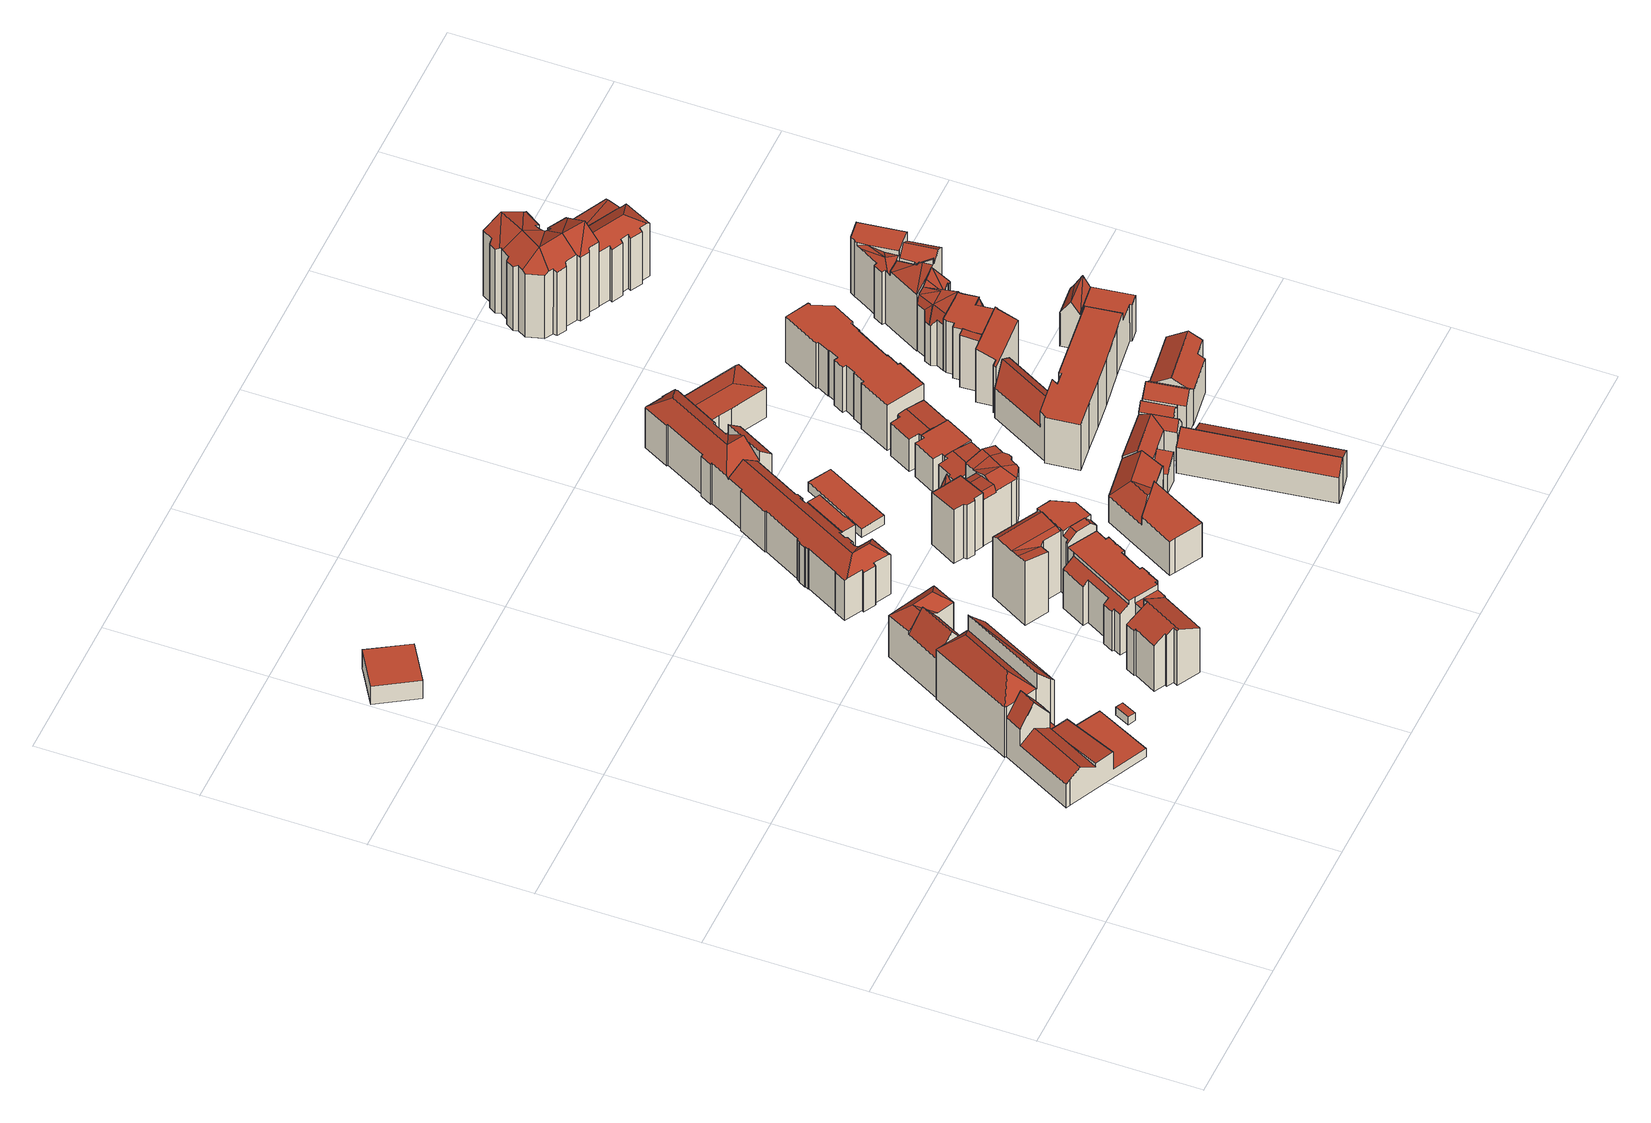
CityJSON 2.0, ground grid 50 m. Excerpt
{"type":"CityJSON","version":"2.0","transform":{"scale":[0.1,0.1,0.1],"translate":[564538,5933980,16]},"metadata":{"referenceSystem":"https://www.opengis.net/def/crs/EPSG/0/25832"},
"CityObjects":{
"building1":{"type":"Building","attributes":{"Gemeindeschluessel":"02100106","Geometrietyp2DReferenz":"3000","function":"31001_2460","roofType":"1000","measuredHeight":2.52,"storeysAboveGround":1},"address":[{"country":"Germany","locality":"Hamburg","thoroughfareName":"Holstenwall","postcode":"20355"}],"geometry":[{"type":"Solid","lod":"2","boundaries":[[[[0,1,2,3]],[[4,5,6,7]],[[2,1,4,7]],[[1,0,5,4]],[[0,3,6,5]],[[3,2,7,6]]]],"semantics":{"surfaces":[{"type":"RoofSurface"},{"type":"GroundSurface"},{"type":"WallSurface"}],"values":[[0,1,2,2,2,2]]}}]},
"building2":{"type":"Building","attributes":{"name":"Handelsschule","Gemeindeschluessel":"02100106","Geometrietyp2DReferenz":"3000","function":"31001_3020","roofType":"3200","measuredHeight":25.82,"storeysAboveGround":3},"address":[{"country":"Germany","locality":"Hamburg","thoroughfareNumber":"16","thoroughfareName":"Holstenwall","postcode":"20355"}],"geometry":[{"type":"Solid","lod":"2","boundaries":[[[[8,9,10,11,12]],[[13,14,9,8,15]],[[16,17,18,19,20]],[[21,22,23,24]],[[25,26,21,24,27,28,17,29]],[[30,31,32,29,16,20,33]],[[34,35,22,21,26]],[[36,37,38,39,40,41]],[[42,23,22,35,43,44,45,46]],[[47,48,49,50,51,52,53,46]],[[38,37,54]],[[55,56,57,58,59,48,47,45]],[[60,61,62,63,49]],[[64,61,60,59]],[[65,66,67]],[[68,69,70,71]],[[12,11,72,73]],[[74,13,15]],[[75,76,77,78]],[[25,29,32]],[[28,18,17]],[[31,30,79,80]],[[40,39,34,26]],[[36,41,81,82]],[[42,46,53]],[[44,55,45]],[[52,51,83,84]],[[58,57,70,69]],[[63,50,49]],[[85,86,87,88]],[[86,77,76,74,15,8,12,73,87]],[[78,85,88,79,30,33,89,75]],[[90,91,92,82,81,93,80,79,88,87,73,72,94,95,84,83,96,97,98]],[[72,11,10,19,18,28,27,94]],[[95,24,23,42,53,52,84]],[[81,41,40,26,25,93]],[[91,43,35,34,39,38,54,92]],[[83,51,50,63,62,99,96]],[[97,100,65,67,101,68,71,98]],[[101,64,59,58,69,68]],[[97,96,99,100]],[[98,71,70,57,56,90]],[[45,47,46]],[[59,60,49,48]],[[90,56,55,44,43,91]],[[92,54,37,36,82]],[[93,25,32,31,80]],[[94,27,24,95]],[[14,33,20,19,10,9]],[[17,16,29]],[[33,14,13,89]],[[64,101,67,66,61]],[[66,65,100,99,62,61]],[[78,77,86,85]],[[13,74,76,75,89]]]],"semantics":{"surfaces":[{"type":"RoofSurface"},{"type":"WallSurface"},{"type":"GroundSurface"}],"values":[[0,0,0,0,0,0,0,0,0,0,0,0,0,0,0,0,1,1,1,1,1,1,1,1,1,1,1,1,1,1,1,1,2,1,1,1,1,1,1,1,1,1,1,1,1,1,1,1,1,1,1,0,0,0,0]]}}]},
"building3":{"type":"Building","attributes":{"Gemeindeschluessel":"02100106","Geometrietyp2DReferenz":"3000","function":"31001_3060","roofType":"1000","measuredHeight":7.15,"storeysAboveGround":2},"address":[{"country":"Germany","locality":"Hamburg","thoroughfareName":"Glacischaussee","postcode":"20355"}],"geometry":[{"type":"Solid","lod":"2","boundaries":[[[[102,103,104,105]],[[106,107,108,109]],[[104,103,106,109]],[[103,102,107,106]],[[102,105,108,107]],[[105,104,109,108]]]],"semantics":{"surfaces":[{"type":"RoofSurface"},{"type":"GroundSurface"},{"type":"WallSurface"}],"values":[[0,1,2,2,2,2]]}}]},
"building4":{"type":"Building","attributes":{"Gemeindeschluessel":"02100106","Geometrietyp2DReferenz":"3000","function":"31001_2460","roofType":"1000","measuredHeight":3,"storeysAboveGround":1},"address":[{"country":"Germany","locality":"Hamburg","thoroughfareName":"Holstenwall","postcode":"20355"}],"geometry":[{"type":"Solid","lod":"2","boundaries":[[[[110,111,112,113]],[[114,115,116,117]],[[115,110,113,116]],[[114,111,110,115]],[[117,112,111,114]],[[116,113,112,117]]]],"semantics":{"surfaces":[{"type":"GroundSurface"},{"type":"RoofSurface"},{"type":"WallSurface"}],"values":[[0,1,2,2,2,2]]}}]},
"building5":{"type":"Building","attributes":{"Gemeindeschluessel":"02100106","Geometrietyp2DReferenz":"3000","function":"31001_1010","roofType":"3100","measuredHeight":21.66,"storeysAboveGround":5},"address":[{"country":"Germany","locality":"Hamburg","thoroughfareNumber":"61a","thoroughfareName":"Hütten","postcode":"20355"}],"geometry":[{"type":"Solid","lod":"2","boundaries":[[[[118,119,120,121,122,123,124,125,126,127,128,129]],[[130,122,121,131]],[[128,127,132,133]],[[127,126,134,132]],[[126,125,135,134]],[[125,124,136,135]],[[124,123,137,136]],[[120,119,138,139]],[[119,118,140,138]],[[118,129,141,140]],[[129,128,133,141]],[[130,131,142,143]],[[131,121,120,139,142]],[[123,122,130,143,137]],[[143,142,139,138,140,141,133,132,134,135,136,137]]]],"semantics":{"surfaces":[{"type":"RoofSurface"},{"type":"WallSurface"},{"type":"GroundSurface"}],"values":[[0,0,1,1,1,1,1,1,1,1,1,1,1,1,2]]}}]},
"building6":{"type":"Building","attributes":{"Gemeindeschluessel":"02100106","Geometrietyp2DReferenz":"3000","function":"31001_1010","roofType":"1000","measuredHeight":19.32,"storeysAboveGround":5},"address":[{"country":"Germany","locality":"Hamburg","thoroughfareNumber":"59","thoroughfareName":"Hütten","postcode":"20355"}],"geometry":[{"type":"Solid","lod":"2","boundaries":[[[[144,145,146,147,148,149,150,151,152,153]],[[154,155,156,157,158]],[[152,151,159,160]],[[151,150,161,159]],[[150,149,162,161]],[[149,148,163,162]],[[148,147,164,163]],[[147,146,165,164]],[[146,145,166,165]],[[167,168,144,153]],[[169,170,171,172]],[[170,173,174,171]],[[173,175,176,174]],[[175,177,178,176]],[[177,179,180,178]],[[179,181,182,180]],[[181,183,184,182]],[[183,185,186,184]],[[185,187,188,186]],[[187,189,190,188]],[[189,191,192,190]],[[191,193,194,192]],[[193,195,196,194]],[[195,197,198,196]],[[197,199,200,198]],[[201,202,156,155]],[[154,158,203,204]],[[158,157,205,203]],[[206,207,208,209]],[[171,174,176,178,180,182,184,186,188,190,192,194,196,198,200,204,203,205,210,160,159,161,162,163,164,165,166,211,209,208,172]],[[205,157,156,202,212,210]],[[200,199,201,155,154,204]],[[172,208,207,169]],[[209,211,168,206]],[[210,212,167,153,152,160]],[[166,145,144,168,211]],[[168,167,212,202,201,199,197,195,193,191,189,187,185,183,181,179,177,175,173,170,169,207,206]]]],"semantics":{"surfaces":[{"type":"RoofSurface"},{"type":"WallSurface"},{"type":"GroundSurface"}],"values":[[0,0,1,1,1,1,1,1,1,1,1,1,1,1,1,1,1,1,1,1,1,1,1,1,1,1,1,1,1,2,1,1,1,1,1,1,0]]}}]},
"building7":{"type":"Building","attributes":{"Gemeindeschluessel":"02100106","Geometrietyp2DReferenz":"3000","function":"31001_1010","roofType":"3100","measuredHeight":24.97,"storeysAboveGround":6},"address":[{"country":"Germany","locality":"Hamburg","thoroughfareNumber":"54","thoroughfareName":"Hütten","postcode":"20355"}],"geometry":[{"type":"Solid","lod":"2","boundaries":[[[[213,214,215,216]],[[217,214,213]],[[218,219,220,221,222,223,224,225,226,227,228,229]],[[230,231,232,233]],[[234,235,229,230,233,236]],[[216,215,237,238]],[[221,239,222]],[[220,219,240,241]],[[218,229,235]],[[227,242,228]],[[234,236,243,244]],[[245,246,247,248]],[[215,214,217,249,250,251,252,237]],[[243,248,247,253,254,255,256,238,237,252,241,240,244]],[[256,213,216,238]],[[221,220,241,252,251,239]],[[228,231,230,229]],[[248,243,236,233,232,245]],[[240,219,218,235,234,244]],[[224,257,258,225]],[[253,259,242,227,226,254]],[[253,247,246,259]],[[222,260,224,223]],[[254,226,225,258,261,255]],[[256,255,261,213]],[[246,245,232,231,228,242,259]],[[222,239,251,250,260]],[[224,260,250,249,257]],[[249,217,213,261,258,257]]]],"semantics":{"surfaces":[{"type":"RoofSurface"},{"type":"WallSurface"},{"type":"GroundSurface"}],"values":[[0,0,0,0,0,1,1,1,1,1,1,1,1,2,1,1,1,1,1,1,1,1,1,1,1,0,0,0,0]]}}]},
"building8":{"type":"Building","attributes":{"Gemeindeschluessel":"02100106","Geometrietyp2DReferenz":"3000","function":"31001_1010","roofType":"1000","measuredHeight":21.52,"storeysAboveGround":5},"address":[{"country":"Germany","locality":"Hamburg","thoroughfareNumber":"42","thoroughfareName":"Peterstraße","postcode":"20355"}],"geometry":[{"type":"Solid","lod":"2","boundaries":[[[[262,263,264,265,266]],[[267,264,263]],[[268,269,267,263]],[[270,268,263,262]],[[271,272,273,274]],[[275,276,277,278]],[[279,280,266,265]],[[281,282,283,284]],[[282,285,286,283]],[[285,287,288,286]],[[287,275,278,288]],[[283,286,288,278,277,274,273,289,290,291,284]],[[289,292,279,265,264,267,269,290]],[[291,270,262,266,280,281,284]],[[290,269,268,270,291]],[[274,277,276,271]],[[289,273,272,292]],[[272,271,276,275,287,285,282,281,280,279,292]]]],"semantics":{"surfaces":[{"type":"RoofSurface"},{"type":"WallSurface"},{"type":"GroundSurface"}],"values":[[0,0,0,0,1,1,1,1,1,1,1,2,1,1,1,1,1,0]]}}]},
"building9":{"type":"Building","attributes":{"Gemeindeschluessel":"02100106","Geometrietyp2DReferenz":"3000","function":"31001_1010","roofType":"3100","measuredHeight":14.81,"storeysAboveGround":3},"address":[{"country":"Germany","locality":"Hamburg","thoroughfareNumber":"89","thoroughfareName":"Hütten","postcode":"20355"}],"geometry":[{"type":"MultiSurface","lod":"2","boundaries":[[[293,294,295,296,297,298,299,300,301]],[[302,303,304,305,301]],[[306,303,302,300]],[[307,306,308,309]],[[293,301,305]],[[299,306,300]],[[299,298,308,310,306]],[[297,296,311,312]],[[296,295,313,311]],[[295,294,314,313]],[[311,313,314,315,316,317,312]],[[316,315,304,318]],[[316,318,319,307,309,317]],[[300,302,301]],[[317,309,308,298,297,312]],[[314,294,293,305,304,315]],[[306,307,319,303]],[[319,318,304,303]]],"semantics":{"surfaces":[{"type":"RoofSurface"},{"type":"WallSurface"},{"type":"GroundSurface"}],"values":[0,0,0,0,1,1,1,1,1,1,2,1,1,1,1,1,0,0]}}]},
"building10":{"type":"Building","attributes":{"Gemeindeschluessel":"02100106","Geometrietyp2DReferenz":"3000","function":"31001_3020","roofType":"1000","measuredHeight":3.4,"storeysAboveGround":1},"address":[{"country":"Germany","locality":"Hamburg","thoroughfareName":"Holstenwall","postcode":"20355"}],"geometry":[{"type":"Solid","lod":"2","boundaries":[[[[320,321,322,323]],[[324,325,326,327]],[[322,321,324,327]],[[321,320,325,324]],[[320,323,326,325]],[[323,322,327,326]]]],"semantics":{"surfaces":[{"type":"RoofSurface"},{"type":"GroundSurface"},{"type":"WallSurface"}],"values":[[0,1,2,2,2,2]]}}]},
"building11":{"type":"Building","attributes":{"name":"Staatliche Handelsschule Holstenwall","Gemeindeschluessel":"02100106","Geometrietyp2DReferenz":"3000","function":"31001_3020","roofType":"3100","measuredHeight":20.12,"storeysAboveGround":3},"address":[{"country":"Germany","locality":"Hamburg","thoroughfareNumber":"14","thoroughfareName":"Holstenwall","postcode":"20355"}],"geometry":[{"type":"Solid","lod":"2","boundaries":[[[[328,329,330,331]],[[332,333,334,335,336,337]],[[338,339,340,341,342,343,344,345]],[[346,347,342,341]],[[348,349,350,351,346,340]],[[352,353,354,355,356,357]],[[358,359,360,361]],[[362,363,364,365]],[[363,366,367,364]],[[368,369,370,371]],[[369,372,373,370]],[[372,374,375,373]],[[376,377,378,379]],[[377,380,381,378]],[[380,382,383,381]],[[382,384,385,383]],[[384,386,387,385]],[[386,388,389,387]],[[388,390,391,389]],[[392,393,394,395]],[[393,396,397,394]],[[396,398,399,397]],[[398,400,401,399]],[[402,403,404,405]],[[329,328,406,407]],[[408,409,410,411]],[[409,412,413,410]],[[412,414,415,413]],[[336,335,416,417]],[[334,333,418,419]],[[333,332,420,418]],[[332,337,421,420]],[[422,423,424,425]],[[423,426,427,424]],[[426,428,429,427]],[[430,431,432,433]],[[431,434,435,432]],[[434,436,437,435]],[[348,340,339]],[[351,347,346]],[[350,349,438,439]],[[440,441,442,443]],[[441,444,445,442]],[[355,354,446,447]],[[354,353,448,446]],[[449,450,451,452]],[[453,454,455,456]],[[457,449,452,453]],[[458,414,412,409,408,390,388,386,384,382,380,377,376,366,363,362,459,460,461]],[[417,416,462,428,426,423,422,463,461,460,402,400,398,396,393,392,464]],[[356,444,441,440,436,434,431,430,343,342,357]],[[465,466,467,352,357,342,347,468,469]],[[361,360,470,450,449,457,471]],[[436,440,443,437]],[[358,472,473,467,466,474,359]],[[456,455,475,476,439,438,477,425,424,427,429,478,419,418,420,421,479,395,394,397,399,401,407,406,371,370,373,375,365,364,367,379,378,381,383,385,387,389,391,411,410,413,415,433,432,435,437,443,442,445,447,446,448,473,472,480]],[[474,470,360,359]],[[367,366,376,379]],[[371,406,328,331,368]],[[401,400,402,405,404,403,329,407]],[[415,414,458,344,343,430,433]],[[475,469,468,476]],[[476,468,347,351,350,439]],[[465,481,451,450,470,474,466]],[[465,469,475,455,454,481]],[[472,358,361,471,480]],[[480,471,457,453,456]],[[448,353,352,467,473]],[[445,444,356,355,447]],[[438,349,348,339,338,477]],[[346,341,340]],[[477,338,345,463,422,425]],[[344,458,461,463,345]],[[421,337,336,417,464,479]],[[478,462,416,335,334,419]],[[429,428,462,478]],[[479,464,392,395]],[[391,390,408,411]],[[375,374,459,362,365]],[[454,453,452,451,481]],[[329,403,402,460,330]],[[460,459,374,372,369,368,331,330]]]],"semantics":{"surfaces":[{"type":"RoofSurface"},{"type":"WallSurface"},{"type":"GroundSurface"}],"values":[[0,0,0,0,0,0,0,1,1,1,1,1,1,1,1,1,1,1,1,1,1,1,1,1,1,1,1,1,1,1,1,1,1,1,1,1,1,1,1,1,1,1,1,1,1,1,1,1,0,0,0,0,0,1,1,2,0,1,1,1,1,1,1,1,1,1,1,1,1,1,1,1,1,1,1,1,1,1,1,0,0,0]]}}]},
"building12":{"type":"Building","attributes":{"Gemeindeschluessel":"02100106","Geometrietyp2DReferenz":"3000","function":"31001_1010","roofType":"3100","measuredHeight":20.63,"storeysAboveGround":5},"address":[{"country":"Germany","locality":"Hamburg","thoroughfareNumber":"49","thoroughfareName":"Hütten","postcode":"20355"}],"geometry":[{"type":"Solid","lod":"2","boundaries":[[[[482,483,484,485,486]],[[487,484,483,488,489]],[[490,491,487,489]],[[492,493,494,495,496,497,488,482]],[[496,498,499,500,497]],[[501,502,498,496]],[[503,504,505,502,501]],[[506,496,495,507]],[[508,509,510,511,512,501,496,506]],[[513,503,501,512]],[[492,482,486]],[[494,493,514,515]],[[505,504,516,517]],[[512,511,518,519]],[[511,510,520,518]],[[510,509,521,520]],[[509,508,522,521]],[[518,520,521,522,523,515,514,524,525,526,517,516,527,519]],[[524,485,484,487,491,525]],[[500,490,489,488,497]],[[526,499,498,502,505,517]],[[527,513,512,519]],[[522,508,506,507,523]],[[516,504,503,513,527]],[[523,507,495,494,515]],[[525,491,490,500,499,526]],[[514,493,492,486,485,524]],[[488,483,482]]]],"semantics":{"surfaces":[{"type":"RoofSurface"},{"type":"WallSurface"},{"type":"GroundSurface"}],"values":[[0,0,0,0,0,0,0,0,0,0,1,1,1,1,1,1,1,2,1,1,1,1,1,1,1,1,1,1]]}}]},
"building13":{"type":"Building","attributes":{"Gemeindeschluessel":"02100106","Geometrietyp2DReferenz":"3000","function":"31001_1010","roofType":"3100","measuredHeight":13.4,"storeysAboveGround":4},"address":[{"country":"Germany","locality":"Hamburg","thoroughfareNumber":"48","thoroughfareName":"Hütten","postcode":"20355"}],"geometry":[{"type":"Solid","lod":"2","boundaries":[[[[528,529,530,531,532,533,534,535,536,537]],[[538,530,529,539]],[[536,535,540,541]],[[535,534,542,540]],[[534,533,543,542]],[[533,532,544,543]],[[532,531,545,544]],[[528,537,546,547]],[[537,536,541,546]],[[538,539,548,549]],[[539,529,528,547,548]],[[531,530,538,549,545]],[[549,548,547,546,541,540,542,543,544,545]]]],"semantics":{"surfaces":[{"type":"RoofSurface"},{"type":"WallSurface"},{"type":"GroundSurface"}],"values":[[0,0,1,1,1,1,1,1,1,1,1,1,2]]}}]},
"building14":{"type":"Building","attributes":{"Gemeindeschluessel":"02100106","Geometrietyp2DReferenz":"3000","function":"31001_1010","roofType":"1000","measuredHeight":13.15,"storeysAboveGround":4},"address":[{"country":"Germany","locality":"Hamburg","thoroughfareNumber":"47","thoroughfareName":"Hütten","postcode":"20355"}],"geometry":[{"type":"Solid","lod":"2","boundaries":[[[[550,551,552,553,554,555,556,557]],[[558,559,560,561,549,545,562,563]],[[556,555,558,563]],[[555,554,559,558]],[[554,553,560,559]],[[553,552,561,560]],[[552,551,549,561]],[[551,550,545,549]],[[550,557,562,545]],[[557,556,563,562]]]],"semantics":{"surfaces":[{"type":"RoofSurface"},{"type":"GroundSurface"},{"type":"WallSurface"}],"values":[[0,1,2,2,2,2,2,2,2,2]]}}]},
"building15":{"type":"Building","attributes":{"Gemeindeschluessel":"02100106","Geometrietyp2DReferenz":"3000","function":"31001_1010","roofType":"2100","measuredHeight":13.55,"storeysAboveGround":3},"address":[{"country":"Germany","locality":"Hamburg","thoroughfareNumber":"39b","thoroughfareName":"Peterstraße","postcode":"20355"}],"geometry":[{"type":"Solid","lod":"2","boundaries":[[[[564,565,566,567]],[[565,568,569,566]],[[567,570,571,564]],[[570,569,568,571]],[[570,567,566,569]],[[568,565,564,571]]]],"semantics":{"surfaces":[{"type":"WallSurface"},{"type":"GroundSurface"},{"type":"RoofSurface"}],"values":[[0,0,0,0,1,2]]}}]},
"building16":{"type":"Building","attributes":{"name":"Museum","Gemeindeschluessel":"02100106","Geometrietyp2DReferenz":"3000","function":"31001_3030","roofType":"3100","measuredHeight":14.46,"storeysAboveGround":3},"address":[{"country":"Germany","locality":"Hamburg","thoroughfareNumber":"39","thoroughfareName":"Peterstraße","postcode":"20355"}],"geometry":[{"type":"Solid","lod":"2","boundaries":[[[[572,573,574,575,576,577]],[[578,579,580,581,582]],[[583,576,575]],[[574,584,575]],[[584,574,573,582,581]],[[572,577,585,586]],[[587,584,581,580]],[[579,578,588,589]],[[590,589,588,586,585,591,592,593,594]],[[593,592,595,596]],[[595,597,598,599]],[[599,598,583,575,584,587,600]],[[595,592,591,597]],[[585,577,576,583,598,597,591]],[[587,580,579,589,590,600]],[[590,594,601,600]],[[593,596,602,601,594]],[[588,578,582,573,572,586]],[[596,595,599,602]],[[599,600,601,602]]]],"semantics":{"surfaces":[{"type":"RoofSurface"},{"type":"WallSurface"},{"type":"GroundSurface"}],"values":[[0,0,1,1,1,1,1,1,2,1,0,0,1,1,1,1,1,1,0,0]]}}]},
"building17":{"type":"Building","attributes":{"Gemeindeschluessel":"02100106","Geometrietyp2DReferenz":"3000","function":"31001_1010","roofType":"3100","measuredHeight":13.31,"storeysAboveGround":4},"address":[{"country":"Germany","locality":"Hamburg","thoroughfareNumber":"46","thoroughfareName":"Hütten","postcode":"20355"}],"geometry":[{"type":"Solid","lod":"2","boundaries":[[[[603,604,605,606,607,608,609,610]],[[611,605,604,612]],[[609,608,613,614]],[[608,607,615,613]],[[607,606,616,615]],[[603,610,617,618]],[[610,609,614,617]],[[611,612,619,620]],[[612,604,603,618,619]],[[606,605,611,620,616]],[[620,619,618,617,614,613,615,616]]]],"semantics":{"surfaces":[{"type":"RoofSurface"},{"type":"WallSurface"},{"type":"GroundSurface"}],"values":[[0,0,1,1,1,1,1,1,1,1,2]]}}]},
"building18":{"type":"Building","attributes":{"Gemeindeschluessel":"02100106","Geometrietyp2DReferenz":"3000","function":"31001_1010","roofType":"2100","measuredHeight":12.66,"storeysAboveGround":3},"address":[{"country":"Germany","locality":"Hamburg","thoroughfareNumber":"37b","thoroughfareName":"Peterstraße","postcode":"20355"}],"geometry":[{"type":"Solid","lod":"2","boundaries":[[[[621,622,623,624]],[[625,626,627,567]],[[567,624,623,625]],[[627,621,624,567]],[[626,622,621,627]],[[625,623,622,626]]]],"semantics":{"surfaces":[{"type":"RoofSurface"},{"type":"GroundSurface"},{"type":"WallSurface"}],"values":[[0,1,2,2,2,2]]}}]},
"building19":{"type":"Building","attributes":{"Gemeindeschluessel":"02100106","Geometrietyp2DReferenz":"3000","function":"31001_1010","roofType":"3100","measuredHeight":16.79,"storeysAboveGround":4},"address":[{"country":"Germany","locality":"Hamburg","thoroughfareNumber":"37","thoroughfareName":"Peterstraße","postcode":"20355"}],"geometry":[{"type":"Solid","lod":"2","boundaries":[[[[628,629,630,631]],[[632,633,634,629,628]],[[631,630,635,636]],[[637,638,633,632]],[[639,636,635,640,641,642,643]],[[639,644,637,632,628,631,636]],[[640,634,633,638,645,646,641]],[[642,641,646,647]],[[642,647,648,649,643]],[[639,643,649,644]],[[635,630,629,634,640]],[[647,646,645,648]],[[645,638,637,644,649,648]]]],"semantics":{"surfaces":[{"type":"RoofSurface"},{"type":"WallSurface"},{"type":"GroundSurface"}],"values":[[0,0,1,1,2,1,1,1,1,1,1,0,0]]}}]},
"building20":{"type":"Building","attributes":{"Gemeindeschluessel":"02100106","Geometrietyp2DReferenz":"3000","function":"31001_3050","roofType":"1000","measuredHeight":17.78,"storeysAboveGround":4},"address":[{"country":"Germany","locality":"Hamburg","thoroughfareNumber":"40","thoroughfareName":"Hütten","postcode":"20355"}],"geometry":[{"type":"Solid","lod":"2","boundaries":[[[[650,651,652,653]],[[651,654,655,652]],[[654,656,657,655]],[[656,658,659,657]],[[658,660,661,659]],[[660,662,663,661]],[[662,664,665,663]],[[664,666,667,665]],[[666,668,669,667]],[[668,670,671,669]],[[670,672,673,671]],[[672,674,675,673]],[[674,676,677,675]],[[678,679,680,681]],[[679,682,683,680]],[[682,684,685,683]],[[684,686,687,685]],[[686,688,689,687]],[[688,690,691,689]],[[690,692,693,691]],[[692,694,695,693]],[[696,697,698,699]],[[692,690,688,686,684,682,679,678,700,701,697,696,676,674,672,670,668,666,664,662,660,658,656,654,651,650,694]],[[680,683,685,687,689,691,693,695,653,652,655,657,659,661,663,665,667,669,671,673,675,677,699,698,702,703,681]],[[695,694,650,653]],[[703,700,678,681]],[[702,701,700,703]],[[698,697,701,702]],[[677,676,696,699]]]],"semantics":{"surfaces":[{"type":"WallSurface"},{"type":"RoofSurface"},{"type":"GroundSurface"}],"values":[[0,0,0,0,0,0,0,0,0,0,0,0,0,0,0,0,0,0,0,0,0,0,1,2,0,0,0,0,0]]}}]},
"building21":{"type":"Building","attributes":{"Gemeindeschluessel":"02100106","Geometrietyp2DReferenz":"3000","function":"31001_1010","roofType":"1000","measuredHeight":18.11,"storeysAboveGround":4},"address":[{"country":"Germany","locality":"Hamburg","thoroughfareNumber":"28","thoroughfareName":"Peterstraße","postcode":"20459"}],"geometry":[{"type":"Solid","lod":"2","boundaries":[[[[704,705,706]],[[704,706,707]],[[708,704,707,709]],[[710,711,712,713,714,715,716,717,718]],[[719,720,721,722]],[[723,724,725,726]],[[727,728,711,710]],[[729,730,731,732]],[[730,733,734,731]],[[733,735,736,734]],[[717,716,708,709]],[[715,714,737,738]],[[714,713,739,737]],[[713,712,740,739]],[[741,742,743,744]],[[745,746,747,748]],[[722,749,750,751,752,719]],[[718,717,709,707,706,741,744,753]],[[742,705,704,708,716,715,738,743]],[[731,734,736,754,755,749,722,721,756,757,758,726,725,753,744,743,738,737,739,740,732]],[[735,733,730,729,728,727,724,723,759,760,751,750,761,762]],[[721,720,745,748,756]],[[756,748,747,757]],[[740,712,711,728,729,732]],[[725,724,727,710,718,753]],[[761,755,754,762]],[[762,754,736,735]],[[723,726,758,759]],[[757,747,760,759,758]],[[760,747,746,752,751]],[[750,749,755,761]],[[742,741,706,705]],[[752,746,745,720,719]]]],"semantics":{"surfaces":[{"type":"RoofSurface"},{"type":"WallSurface"},{"type":"GroundSurface"}],"values":[[0,0,0,0,1,1,1,1,1,1,1,1,1,1,1,0,1,1,1,2,0,1,1,1,1,1,1,1,1,1,1,0,0]]}}]},
"building22":{"type":"Building","attributes":{"name":"Museum","Gemeindeschluessel":"02100106","Geometrietyp2DReferenz":"3000","function":"31001_1010","roofType":"3100","measuredHeight":17.13,"storeysAboveGround":5},"address":[{"country":"Germany","locality":"Hamburg","thoroughfareNumber":"31","thoroughfareName":"Peterstraße","postcode":"20459"}],"geometry":[{"type":"Solid","lod":"2","boundaries":[[[[763,764,765,766,767]],[[768,769,770,763,767,771]],[[766,765,772,773]],[[765,764,774,772]],[[770,769,775,776]],[[769,768,777,775]],[[768,771,778,777]],[[771,767,766,773,778]],[[764,763,770,776,774]],[[776,775,777,778,773,772,774]]]],"semantics":{"surfaces":[{"type":"RoofSurface"},{"type":"WallSurface"},{"type":"GroundSurface"}],"values":[[0,0,1,1,1,1,1,1,1,2]]}}]},
"building23":{"type":"Building","attributes":{"Gemeindeschluessel":"02100106","Geometrietyp2DReferenz":"3000","function":"31001_1120","roofType":"1000","measuredHeight":20.81,"storeysAboveGround":6},"address":[{"country":"Germany","locality":"Hamburg","thoroughfareNumber":"112","thoroughfareName":"Hütten","postcode":"20355"}],"geometry":[{"type":"Solid","lod":"2","boundaries":[[[[779,780,781,782,783]],[[784,785,786,787]],[[784,787,788]],[[789,788,787,790]],[[791,792,793,794]],[[781,780,795]],[[796,797,798,799]],[[797,800,801,798]],[[800,802,803,801]],[[804,780,779]],[[805,806,807,808]],[[809,810,811,812]],[[810,813,814,811]],[[815,816,786,785]],[[817,818,819,820]],[[813,815,785,784,788,789,821,814]],[[806,817,820,807]],[[807,820,819,794,793,822,823,824,799,798,801,803,812,811,814,821,808]],[[792,791,818,817,806,805,825,826,827]],[[780,804,828,816,815,813,810,809,802,800,797,796,795]],[[821,789,790,825,805,808]],[[790,787,786,816,828,826,825]],[[796,799,824,795]],[[809,812,803,802]],[[826,828,804,779,783,827]],[[822,827,783,782,823]],[[823,782,781,795,824]],[[791,794,819,818]],[[827,822,793,792]]]],"semantics":{"surfaces":[{"type":"RoofSurface"},{"type":"WallSurface"},{"type":"GroundSurface"}],"values":[[0,0,0,0,1,1,1,1,1,1,1,1,1,1,1,1,1,2,0,0,1,1,1,1,1,1,1,1,1]]}}]},
"building24":{"type":"Building","attributes":{"Gemeindeschluessel":"02100106","Geometrietyp2DReferenz":"3000","function":"31001_1130","roofType":"1000","measuredHeight":20.73,"storeysAboveGround":6},"address":[{"country":"Germany","locality":"Hamburg","thoroughfareNumber":"114","thoroughfareName":"Hütten","postcode":"20459"}],"geometry":[{"type":"Solid","lod":"2","boundaries":[[[[829,830,831,832,833,834]],[[835,836,837,834,838]],[[839,840,833,832,841]],[[842,843,835,838]],[[844,845,846]],[[847,848,849,844,850]],[[851,852,853,849,848]],[[854,855,847,850]],[[856,857,858,859,853,852]],[[860,861,862,857,856,863]],[[831,830,864,865]],[[830,829,866,864]],[[837,836,867,868]],[[839,841,869,870]],[[859,858,871,872]],[[862,861,873,874]],[[861,860,875,873]],[[860,863,876,875]],[[855,854,840,839,870,877]],[[843,842,845,844,849,853,859,872,878]],[[877,870,869,865,864,866,868,867,878,872,871,874,873,875,876,879]],[[845,842,838,833,846]],[[854,850,844,846,833,840]],[[879,851,848,847,855,877]],[[876,863,856,852,851,879]],[[871,858,857,862,874]],[[833,838,834]],[[867,836,835,843,878]],[[869,841,832,831,865]],[[866,829,834,837,868]]]],"semantics":{"surfaces":[{"type":"RoofSurface"},{"type":"WallSurface"},{"type":"GroundSurface"}],"values":[[0,0,0,0,0,0,0,0,0,0,1,1,1,1,1,1,1,1,1,1,2,0,0,1,1,1,1,1,1,1]]}}]},
"building25":{"type":"Building","attributes":{"Gemeindeschluessel":"02100106","Geometrietyp2DReferenz":"3000","function":"31001_1120","roofType":"3100","measuredHeight":29.17,"storeysAboveGround":7},"address":[{"country":"Germany","locality":"Hamburg","thoroughfareNumber":"6","thoroughfareName":"Enckeplatz","postcode":"20355"}],"geometry":[{"type":"Solid","lod":"2","boundaries":[[[[880,881,882,883,884]],[[885,886,887,888,889,890,882,881]],[[891,892,893,894,895,881,880,896]],[[897,898,899,900,901,902]],[[897,902,903,886,885]],[[904,885,881,905]],[[906,905,881,895]],[[897,885,907]],[[908,909,895,894,910]],[[911,912,909,908,913,914]],[[895,909,915]],[[884,883,916,917]],[[890,889,918,919]],[[889,888,920,918]],[[888,887,921,920]],[[893,892,922,923]],[[892,891,924,922]],[[891,896,925,924]],[[901,900,926,927]],[[900,899,928,926]],[[899,898,929,928]],[[930,931,932,933]],[[912,911,934,935]],[[911,914,936,934]],[[914,913,937,936]],[[938,939,940,941]],[[942,943,944,945]],[[946,947,948,949]],[[947,915,909,912,935,948]],[[945,929,898,897,907,942]],[[923,922,924,925,917,916,919,918,920,921,950,927,926,928,929,945,944,933,932,941,940,949,948,935,934,936,937,951]],[[932,931,904,905,906,938,941]],[[949,940,939,946]],[[937,913,908,910,951]],[[933,944,943,930]],[[950,903,902,901,927]],[[951,910,894,893,923]],[[921,887,886,903,950]],[[925,896,880,884,917]],[[916,883,882,890,919]],[[939,938,906,895,915,947,946]],[[943,942,907,885,904,931,930]]]],"semantics":{"surfaces":[{"type":"RoofSurface"},{"type":"WallSurface"},{"type":"GroundSurface"}],"values":[[0,0,0,0,0,0,0,0,0,0,0,1,1,1,1,1,1,1,1,1,1,1,1,1,1,1,1,1,1,1,2,1,1,1,1,1,1,1,1,1,0,0]]}}]},
"building26":{"type":"Building","attributes":{"Gemeindeschluessel":"02100106","Geometrietyp2DReferenz":"3000","function":"31001_1010","roofType":"1000","measuredHeight":22.23,"storeysAboveGround":6},"address":[{"country":"Germany","locality":"Hamburg","thoroughfareNumber":"41","thoroughfareName":"Neanderstraße","postcode":"20459"}],"geometry":[{"type":"Solid","lod":"2","boundaries":[[[[952,953,954,955,956,859]],[[957,958,959,960,955,954]],[[961,962,963,964,965,966,967]],[[965,964,968,969,970,971,972]],[[973,968,964,974]],[[974,964,975]],[[976,975,964,963]],[[954,977,978,979,980,981,982]],[[983,979,984,985,986,987,988]],[[989,990,986,985]],[[991,992,993]],[[859,956,994,995]],[[996,967,966]],[[961,967,997]],[[971,970,998,999]],[[970,969,1000,998]],[[972,971,999,1001]],[[975,976,993,992]],[[1002,1003,1004,1005]],[[1003,1006,1007,1004]],[[1006,1008,1009,1007]],[[1010,954,982]],[[978,984,979]],[[977,954,953]],[[982,981,1011,1012]],[[983,980,979]],[[997,1013,959,958,1014,1015,1016,1017,962,961]],[[968,973,1018,1019,1002,1005,1020,1021,1022,1000,969]],[[1023,1024,1025,1026,1027,1028,991,993,976,963,962,1017]],[[957,1029,1010,982,1012,1030,1031,1014,958]],[[1032,1033,1034,1035,1036,989,985,984,978,977,953,952,859,995]],[[955,960,996,966,965,972,1001,1037,1038,1039,1040,994,956]],[[1034,1033,1032,995,994,1040,1039,1038,1037,1001,999,998,1000,1022,1021,1020,1005,1004,1007,1009,1041,1036,1035],[1026,1025,1024,1023,1017,1016,1015,1014,1031,1030,1012,1011,1042,1043,1044]],[[1028,1045,1046,1018,973,974,975,992,991]],[[980,983,988,1043,1042,1011,981]],[[1043,988,987,1047,1027,1026,1044]],[[986,990,1048,1049,1047,987]],[[990,989,1036,1041,1009,1008,1048]],[[1010,1029,957,954]],[[1045,1028,1027,1047,1049,1048,1008,1006,1003,1002,1019,1018,1046]],[[1013,997,967,996,960,959]]]],"semantics":{"surfaces":[{"type":"RoofSurface"},{"type":"WallSurface"},{"type":"GroundSurface"}],"values":[[0,0,0,0,0,0,0,0,0,0,0,1,1,1,1,1,1,1,1,1,1,1,1,1,1,1,1,1,1,1,1,1,2,1,1,1,1,1,0,0,0]]}}]},
"building27":{"type":"Building","attributes":{"Gemeindeschluessel":"02100106","Geometrietyp2DReferenz":"3000","function":"31001_1010","roofType":"3100","measuredHeight":24.31,"storeysAboveGround":6},"address":[{"country":"Germany","locality":"Hamburg","thoroughfareNumber":"4","thoroughfareName":"Enckeplatz","postcode":"20355"}],"geometry":[{"type":"Solid","lod":"2","boundaries":[[[[1050,1051,1052]],[[1053,1054,1051,1050]],[[1055,1056,1057,1058]],[[1059,1060,1061,1062]],[[1060,1063,1064,1061]],[[1063,1065,1066,1064]],[[1065,1067,1068,1066]],[[1067,1069,1070,1068]],[[1069,1071,1072,1070]],[[1071,1073,1074,1072]],[[1075,1056,1076,1077]],[[1052,1051,1078,1079]],[[1054,1053,1080,1081]],[[1056,1055,1082,1076]],[[1076,1082,1062,1061,1064,1066,1068,1070,1072,1074,1083,1084,1085,1081,1080,1077]],[[1085,1078,1051,1054,1081]],[[1080,1053,1050,1052,1079,1075,1077]],[[1082,1055,1058,1059,1062]],[[1085,1084,1086,1078]],[[1083,1074,1073,1087]],[[1083,1087,1088,1086,1084]],[[1056,1075,1079,1078,1086,1088,1057]],[[1088,1087,1073,1071,1069,1067,1065,1063,1060,1059,1058,1057]]]],"semantics":{"surfaces":[{"type":"RoofSurface"},{"type":"WallSurface"},{"type":"GroundSurface"}],"values":[[0,0,0,1,1,1,1,1,1,1,1,1,1,1,2,1,1,1,1,1,1,0,0]]}}]}
},
"vertices":[
[597,410,79],[549,435,79],[534,406,79],[582,381,79],[549,435,54],[597,410,54],[582,381,54],[534,406,54],
[380,233,174],[472,408,174],[426,431,141],[333,256,141],[345,250,150],[486,310,137],[524,383,137],[432,208,137],[499,460,276],[480,470,245],[454,483,204],[426,431,204],[472,408,276],[526,511,308],[611,671,308],[586,748,245],[449,487,246],[549,435,245],[551,434,245],[454,484,246],[454,483,245],[519,450,245],[523,384,198],[534,406,198],[549,435,199],[524,383,195],[689,695,245],[688,695,246],[607,405,239],[608,407,239],[689,695,304],[689,695,305],[551,434,305],[597,410,250],[587,748,245],[687,696,246],[687,697,245],[658,712,245],[618,733,245],[638,722,276],[697,835,276],[664,850,226],[649,857,203],[590,747,203],[587,749,197],[587,748,197],[743,667,239],[687,697,200],[745,808,200],[748,806,196],[750,810,196],[730,819,226],[697,835,249],[717,873,249],[687,930,215],[649,857,215],[750,810,212],[841,860,214],[785,841,249],[804,788,214],[803,786,83],[750,810,83],[748,806,83],[799,779,83],[333,256,50],[345,250,50],[432,208,151],[581,355,128],[490,180,151],[490,180,83],[581,355,83],[523,384,50],[534,406,50],[597,410,50],[607,405,50],[590,747,50],[587,749,50],[687,301,83],[600,126,83],[600,126,50],[687,301,50],[524,383,128],[745,808,50],[687,696,50],[743,667,50],[549,435,50],[454,484,50],[449,487,50],[689,933,50],[842,862,50],[799,779,50],[689,933,212],[842,862,212],[803,786,212],
[207,2151,81],[131,2275,81],[8,2199,81],[84,2075,81],[131,2275,10],[207,2151,10],[84,2075,10],[8,2199,10],
[691,218,56],[714,265,56],[737,254,56],[714,207,56],[714,265,86],[691,218,86],[714,207,86],[737,254,86],
[879,180,245],[901,168,259],[894,155,259],[899,153,262],[972,286,262],[970,286,261],[963,274,261],[900,309,220],[884,280,220],[889,277,224],[849,205,224],[883,186,245],[1037,250,220],[965,117,220],[889,277,45],[849,205,45],[884,280,45],[900,309,45],[963,274,45],[970,286,45],[901,168,45],[894,155,45],[879,180,45],[883,186,45],[965,117,45],[1037,250,45],
[1079,541,232],[1046,559,204],[1004,482,204],[1021,473,219],[978,394,219],[962,403,205],[943,370,205],[950,366,211],[938,343,211],[963,329,232],[1037,250,224],[1053,279,224],[983,317,224],[967,288,224],[970,286,224],[950,366,52],[938,343,52],[943,370,52],[962,403,52],[978,394,52],[1021,473,52],[1004,482,52],[1046,559,52],[963,329,245],[1079,541,245],[1162,479,245],[1172,474,245],[1172,474,52],[1162,479,52],[1157,447,245],[1157,447,52],[1156,448,245],[1156,448,52],[1153,443,245],[1153,443,52],[1155,442,245],[1155,442,52],[1139,414,245],[1139,414,52],[1130,419,245],[1130,419,52],[1091,348,245],[1091,348,52],[1099,344,245],[1099,344,52],[1085,318,245],[1085,318,52],[1083,319,245],[1083,319,52],[1080,313,245],[1080,313,52],[1081,313,245],[1081,313,52],[1066,285,245],[1066,285,52],[1059,289,245],[1059,289,52],[1053,279,245],[983,317,245],[970,286,52],[1037,250,52],[967,288,52],[1092,564,245],[1182,515,245],[1182,515,52],[1092,564,52],[984,318,52],[1079,541,52],[984,318,245],
[1042,623,272],[971,662,287],[957,636,287],[1029,597,272],[986,688,281],[1196,539,284],[1226,595,284],[1206,663,284],[1164,685,284],[1155,669,284],[1154,666,284],[1142,645,284],[1115,595,284],[1116,594,284],[1111,586,284],[1133,574,284],[1179,548,284],[1178,549,286],[1133,573,285],[1120,549,285],[1165,525,286],[1183,515,264],[1196,539,264],[1182,515,265],[957,636,37],[1029,597,37],[1164,685,272],[1226,595,37],[1206,663,37],[1111,586,264],[1182,515,37],[1183,515,37],[1092,564,259],[1096,571,259],[1096,571,37],[1092,564,37],[986,689,281],[1015,742,286],[1026,761,272],[1026,761,37],[1101,568,37],[1116,594,37],[1061,624,37],[1042,623,37],[1125,613,281],[1115,595,275],[1101,568,264],[1154,666,286],[1061,624,275],
[1245,947,134],[1224,980,250],[1197,980,171],[1194,974,132],[1245,947,132],[1210,1003,171],[1263,981,135],[1213,1009,135],[1263,981,134],[1106,911,245],[1153,996,236],[1153,996,35],[1106,911,35],[1136,882,247],[1137,894,245],[1137,894,35],[1136,882,35],[1194,974,236],[1245,947,236],[1241,940,237],[1198,861,245],[1198,861,35],[1241,940,35],[1169,876,245],[1169,876,35],[1159,870,247],[1159,870,35],[1193,974,35],[1213,1009,35],[1263,981,35],[1193,974,236],
[1334,443,184],[1275,335,184],[1292,326,184],[1376,280,184],[1476,464,184],[1477,464,184],[1477,465,184],[1428,457,184],[1382,451,184],[1405,454,199],[1440,518,199],[1403,570,153],[1334,443,153],[1477,465,153],[1568,478,153],[1477,464,153],[1568,476,153],[1477,464,152],[1376,280,51],[1476,464,51],[1292,326,51],[1275,335,51],[1403,570,51],[1553,592,51],[1568,476,51],[1553,592,153],[1561,536,199],
[1268,1345,86],[1198,1383,86],[1087,1178,86],[1158,1140,86],[1198,1383,52],[1268,1345,52],[1158,1140,52],[1087,1178,52],
[919,1021,200],[956,1092,201],[898,1075,245],[913,1024,207],[1005,1190,204],[1003,1192,204],[1056,1291,204],[1019,1311,204],[947,1176,204],[987,1155,204],[1109,1500,199],[1118,1495,199],[1143,1543,238],[1150,1556,248],[1098,1584,248],[1025,1556,206],[1020,1547,199],[1109,1499,199],[1157,1568,238],[1182,1616,199],[1118,1495,238],[1155,1475,202],[1220,1596,202],[1182,1616,238],[1282,1816,204],[1285,1820,199],[1248,1840,199],[1245,1834,205],[1188,1864,205],[1210,1793,248],[1478,1707,162],[1470,1712,163],[1395,1689,172],[1422,1602,162],[775,1099,203],[795,1136,203],[795,1136,47],[775,1099,47],[797,1135,204],[797,1135,47],[866,1050,207],[863,1044,200],[863,1044,47],[866,1050,47],[825,1064,200],[825,1064,47],[829,1070,207],[829,1070,47],[853,1239,204],[850,1240,202],[850,1240,47],[853,1239,47],[856,1251,202],[856,1251,47],[854,1252,200],[854,1252,47],[865,1273,200],[865,1273,47],[867,1272,202],[867,1272,47],[873,1282,202],[873,1282,47],[876,1281,205],[876,1281,47],[925,1162,210],[936,1157,201],[936,1157,47],[925,1162,47],[924,1135,201],[924,1135,47],[914,1140,209],[914,1140,47],[905,1122,209],[905,1122,47],[915,1116,200],[931,1107,200],[931,1107,77],[915,1116,77],[919,1021,47],[956,1092,47],[941,1403,205],[938,1404,202],[938,1404,47],[941,1403,47],[988,1499,202],[988,1499,47],[993,1496,206],[993,1496,47],[1019,1311,200],[947,1176,200],[1003,1192,47],[1056,1291,47],[1005,1190,47],[987,1155,47],[1030,1353,208],[1038,1349,201],[1038,1349,47],[1030,1353,47],[1028,1330,201],[1028,1330,47],[1020,1334,208],[1020,1334,47],[1055,1612,206],[1051,1614,202],[1051,1614,47],[1055,1612,47],[1071,1651,202],[1071,1651,47],[1076,1648,206],[1076,1648,47],[1155,1475,47],[1220,1596,47],[1147,1782,206],[1143,1784,203],[1143,1784,47],[1147,1782,47],[1186,1865,203],[1186,1865,47],[1248,1840,47],[1245,1834,47],[1285,1820,47],[1271,1681,162],[1229,1703,162],[1229,1703,77],[1271,1681,77],[1311,1660,77],[1291,1622,77],[1291,1622,47],[1311,1660,47],[1311,1660,162],[1020,1547,206],[781,1096,207],[842,1105,245],[1065,1523,245],[1010,1316,208],[1109,1499,208],[936,1182,210],[1209,1666,199],[1286,1809,199],[1280,1812,204],[1175,1620,205],[1202,1670,205],[1260,1761,172],[1422,1601,162],[1478,1707,47],[1280,1812,47],[1286,1809,163],[1202,1670,47],[1175,1620,47],[1109,1500,47],[1010,1316,47],[936,1182,47],[1422,1601,47],[1209,1666,77],
[1242,843,227],[1246,849,238],[1204,872,238],[1198,861,218],[1239,838,218],[1229,918,230],[1254,864,235],[1271,895,230],[1283,917,222],[1241,940,222],[1239,838,224],[1287,812,224],[1303,803,224],[1305,803,225],[1313,856,243],[1264,883,243],[1289,928,225],[1283,916,229],[1283,917,229],[1340,900,243],[1290,928,225],[1356,929,243],[1313,953,227],[1306,957,225],[1351,825,228],[1346,815,225],[1355,832,228],[1362,844,228],[1375,849,225],[1383,860,224],[1380,878,228],[1396,907,229],[1287,812,37],[1303,803,37],[1313,953,37],[1306,957,37],[1383,860,37],[1380,878,37],[1375,849,37],[1362,844,37],[1355,832,37],[1346,815,37],[1198,861,37],[1241,940,37],[1283,916,37],[1396,907,37],
[1313,953,165],[1338,939,168],[1388,1030,168],[1363,1044,165],[1358,1033,165],[1331,1048,161],[1306,1002,161],[1300,1006,161],[1286,981,161],[1319,963,165],[1446,998,161],[1396,907,161],[1300,1006,34],[1286,981,34],[1306,1002,34],[1331,1048,34],[1358,1033,34],[1363,1044,34],[1319,963,34],[1313,953,34],[1396,907,34],[1446,998,34],
[1363,1044,166],[1446,998,166],[1495,1089,166],[1413,1134,166],[1407,1122,166],[1378,1138,166],[1340,1068,166],[1368,1053,166],[1378,1138,34],[1407,1122,34],[1413,1134,34],[1495,1089,34],[1368,1053,34],[1340,1068,34],
[1758,17,187],[1711,8,154],[1711,8,53],[1758,17,53],[1649,470,154],[1649,470,53],[1697,477,53],[1697,477,188],
[1570,463,123],[1620,466,164],[1614,514,164],[1608,513,159],[1564,508,123],[1568,476,123],[1622,466,123],[1614,513,123],[1622,515,123],[1614,514,123],[1620,466,123],[1564,508,159],[1614,514,159],[1568,476,49],[1570,463,49],[1622,515,159],[1622,466,49],[1614,513,49],[1691,524,49],[1553,592,49],[1722,612,49],[1739,491,49],[1696,487,49],[1722,612,160],[1739,491,160],[1553,592,160],[1559,550,193],[1707,568,193],[1691,524,160],[1696,487,159],[1718,489,193],
[1413,1134,165],[1440,1120,168],[1489,1211,168],[1464,1225,165],[1458,1215,165],[1428,1232,162],[1389,1160,162],[1418,1143,165],[1545,1181,162],[1495,1089,162],[1428,1232,35],[1389,1160,35],[1458,1215,35],[1464,1225,35],[1418,1143,35],[1413,1134,35],[1495,1089,35],[1545,1181,35],
[1815,29,156],[1759,445,157],[1703,438,180],[1758,17,180],[1703,438,53],[1759,445,53],[1815,29,53],
[1756,517,195],[1742,615,195],[1722,612,169],[1736,514,168],[1777,520,168],[1763,618,168],[1762,618,168],[1722,612,47],[1736,514,47],[1777,520,181],[1763,618,181],[1777,520,47],[1762,618,47],[1833,628,47],[1851,503,47],[1781,493,47],[1777,520,182],[1798,623,215],[1833,628,182],[1851,503,182],[1816,498,215],[1781,493,182],
[1430,1243,225],[1483,1342,225],[1483,1342,47],[1430,1243,47],[1491,1338,225],[1491,1338,47],[1511,1376,225],[1511,1376,47],[1513,1375,225],[1513,1375,47],[1531,1407,225],[1531,1407,47],[1520,1413,225],[1520,1413,47],[1538,1446,225],[1538,1446,47],[1549,1440,225],[1549,1440,47],[1566,1473,225],[1566,1473,47],[1564,1475,225],[1564,1475,47],[1584,1513,225],[1584,1513,47],[1578,1516,225],[1578,1516,47],[1641,1634,225],[1641,1634,47],[1693,1454,225],[1687,1457,225],[1687,1457,47],[1693,1454,47],[1670,1425,225],[1670,1425,47],[1668,1427,225],[1668,1427,47],[1608,1317,225],[1608,1317,47],[1611,1316,225],[1611,1316,47],[1590,1277,225],[1590,1277,47],[1595,1273,225],[1595,1273,47],[1545,1181,225],[1545,1181,47],[1714,1596,225],[1715,1592,225],[1715,1592,47],[1714,1596,47],[1732,1525,225],[1710,1588,225],[1710,1588,47],[1732,1525,47],
[2103,937,224],[2100,960,183],[1996,927,224],[1999,901,183],[2106,914,182],[1999,901,182],[2000,888,186],[2014,780,186],[2084,789,186],[2085,782,186],[2123,787,186],[2122,794,186],[2106,914,186],[1999,901,186],[2001,888,186],[1666,1019,159],[1678,1020,170],[1678,1020,43],[1666,1019,43],[1733,847,220],[1732,855,220],[1732,855,43],[1733,847,43],[2000,888,220],[2014,780,220],[1946,771,220],[1830,753,220],[1830,753,43],[1946,771,43],[1742,742,220],[1742,742,43],[1655,732,220],[1655,732,43],[2123,787,43],[2122,794,43],[2085,782,43],[2084,789,43],[1992,959,172],[2098,972,164],[2098,972,43],[1992,959,43],[1728,1023,213],[1638,854,213],[1702,863,159],[1792,1028,157],[1562,825,43],[1562,825,220],[1574,846,220],[1574,846,159],[2001,888,43],[1567,722,43],[1556,825,43],[1792,1028,43],[1702,863,43],[1690,842,43],[1690,842,220],[1702,863,220],[1556,825,220],[1567,722,220],
[2029,591,209],[2020,653,170],[1905,637,170],[1833,628,170],[1842,565,209],[1983,521,170],[1980,543,184],[2034,550,184],[1851,503,170],[1905,637,38],[1833,628,38],[2020,653,38],[1980,543,38],[2034,550,38],[1983,521,38],[1851,503,38],
[1763,1094,247],[1761,1126,250],[1759,1154,253],[1734,1152,253],[1738,1092,247],[1895,1158,240],[1894,1159,243],[1861,1158,243],[1867,1101,121],[1901,1103,121],[1902,1098,121],[1868,1095,121],[1701,1030,232],[1697,1089,257],[1697,1089,49],[1701,1030,49],[1759,1154,250],[1758,1183,250],[1773,1184,250],[1773,1184,49],[1758,1183,49],[1772,1208,250],[1772,1208,49],[1778,1219,250],[1778,1219,49],[1763,1094,250],[1866,1095,255],[1870,1033,229],[1870,1033,49],[1866,1095,49],[1859,1220,250],[1888,1222,250],[1888,1222,49],[1859,1220,49],[1888,1207,250],[1888,1207,49],[1894,1159,250],[1861,1158,250],[1678,1020,229],[1678,1028,232],[1678,1028,49],[1678,1020,49],[1902,1098,49],[1738,1092,49],[1734,1152,49],[1759,1154,49],[1868,1095,255],[1867,1101,257],[1738,1092,257],[1867,1101,250],
[1782,1259,202],[1788,1242,226],[1778,1219,226],[1794,1219,254],[1815,1265,254],[1784,1264,202],[1809,1288,229],[1809,1287,229],[1792,1281,203],[1812,1265,254],[1888,1222,246],[1893,1223,246],[1859,1220,249],[1834,1316,254],[1821,1315,230],[1874,1319,246],[1835,1316,254],[1878,1268,247],[1913,1270,202],[1913,1271,202],[1875,1319,245],[1885,1269,246],[1912,1274,204],[1913,1274,204],[1902,1321,249],[1895,1223,246],[1917,1225,210],[1916,1274,204],[1950,1325,249],[1950,1326,249],[1925,1323,249],[1952,1273,202],[1961,1274,202],[1960,1278,206],[1951,1278,206],[1788,1242,47],[1778,1219,47],[1782,1259,47],[1809,1287,47],[1792,1281,47],[1859,1220,47],[1888,1222,47],[1950,1326,47],[1925,1323,47],[1961,1274,47],[1960,1278,47],[1952,1273,47],[1951,1278,47],[1917,1225,47],[1821,1315,47],[1912,1274,47],
[1488,2278,297],[1531,2325,334],[1467,2348,296],[1461,2337,290],[1476,2285,290],[1573,2393,334],[1517,2428,297],[1502,2403,296],[1489,2404,290],[1473,2378,290],[1478,2365,296],[1501,2258,290],[1529,2243,290],[1540,2251,297],[1576,2232,297],[1605,2287,334],[1502,2271,297],[1619,2474,334],[1567,2507,297],[1546,2473,297],[1531,2472,290],[1517,2450,290],[1520,2439,295],[1522,2435,297],[1634,2356,293],[1635,2351,291],[1636,2345,294],[1682,2435,290],[1577,2223,292],[1674,2247,334],[1578,2231,297],[1616,2211,297],[1647,2195,297],[1577,2220,291],[1605,2205,291],[1707,2310,290],[1461,2337,42],[1476,2285,42],[1473,2378,42],[1478,2365,42],[1489,2404,42],[1502,2403,42],[1529,2243,42],[1540,2251,42],[1501,2258,42],[1502,2271,42],[1531,2472,42],[1517,2450,42],[1546,2473,42],[1567,2507,42],[1640,2381,297],[1633,2368,297],[1633,2368,42],[1640,2381,42],[1616,2211,42],[1647,2195,42],[1605,2205,42],[1577,2220,42],[1636,2344,295],[1647,2338,294],[1647,2338,42],[1636,2344,42],[1691,2430,284],[1652,2374,289],[1652,2374,42],[1691,2430,42],[1653,2350,286],[1712,2319,284],[1712,2319,42],[1653,2350,42],[1522,2435,42],[1578,2231,42],
[1950,1326,244],[1968,1328,241],[1966,1358,241],[1822,1316,267],[1821,1315,267],[1951,1367,245],[1945,1366,246],[1945,1371,247],[1874,1413,267],[1940,1425,248],[1940,1425,249],[1959,1427,249],[1925,1454,263],[1883,1428,253],[1878,1419,248],[1935,1424,248],[1939,1531,253],[1905,1470,253],[1897,1474,249],[1880,1443,249],[1889,1439,253],[1947,1546,254],[1950,1517,263],[1956,1471,248],[1960,1427,248],[1968,1328,263],[1974,1328,263],[1968,1375,229],[1967,1381,224],[1964,1377,227],[1965,1368,234],[1967,1381,229],[1974,1328,229],[2013,1332,259],[2001,1431,259],[1966,1427,232],[1969,1384,231],[2051,1336,229],[2039,1434,229],[1962,1427,190],[1956,1471,190],[1960,1427,190],[1821,1315,45],[1925,1323,45],[1878,1419,266],[1940,1425,247],[1897,1474,45],[1880,1443,45],[1905,1470,45],[1889,1439,45],[1953,1557,264],[1961,1571,264],[1961,1571,45],[1953,1557,45],[2021,1579,264],[2021,1579,45],[2022,1566,264],[2022,1566,45],[1965,1368,241],[1964,1377,45],[1965,1368,45],[1942,1410,247],[1945,1366,45],[1945,1371,45],[1942,1410,45],[1940,1425,45],[1947,1546,264],[1949,1551,264],[1949,1551,45],[1947,1546,45],[1939,1531,45],[1959,1427,45],[1960,1427,45],[1962,1427,45],[1966,1428,45],[1966,1428,264],[1962,1427,264],[1961,1368,242],[1961,1368,45],[1951,1367,45],[1950,1326,45],[1968,1328,45],[1974,1328,45],[2013,1332,45],[2051,1336,45],[1883,1428,45],[1878,1419,45],[1874,1413,45],[1822,1316,45],[2039,1434,45],[1967,1381,45],[1969,1384,45],[1966,1427,45],[1956,1471,264],[1950,1517,264],[1966,1427,264],[2039,1434,264],[2001,1431,264],
[1858,2254,241],[1717,2273,250],[1837,2210,250],[1862,2261,239],[1742,2322,239],[1810,2109,250],[1857,2199,249],[1782,2175,287],[1802,2114,256],[1778,2126,256],[1773,2117,249],[1773,2117,44],[1778,2126,44],[1738,2136,249],[1738,2136,44],[1742,2145,256],[1742,2145,44],[1717,2158,256],[1717,2158,44],[1712,2149,249],[1712,2149,44],[1677,2167,249],[1677,2167,44],[1682,2176,256],[1682,2176,44],[1836,2210,249],[1857,2199,44],[1836,2210,44],[1717,2273,249],[1837,2210,249],[1862,2261,44],[1742,2322,44],[1810,2109,44],[1647,2195,44],[1693,2285,44],[1717,2273,44],[1693,2285,249],[1647,2195,256],[1668,2235,287]
]}
